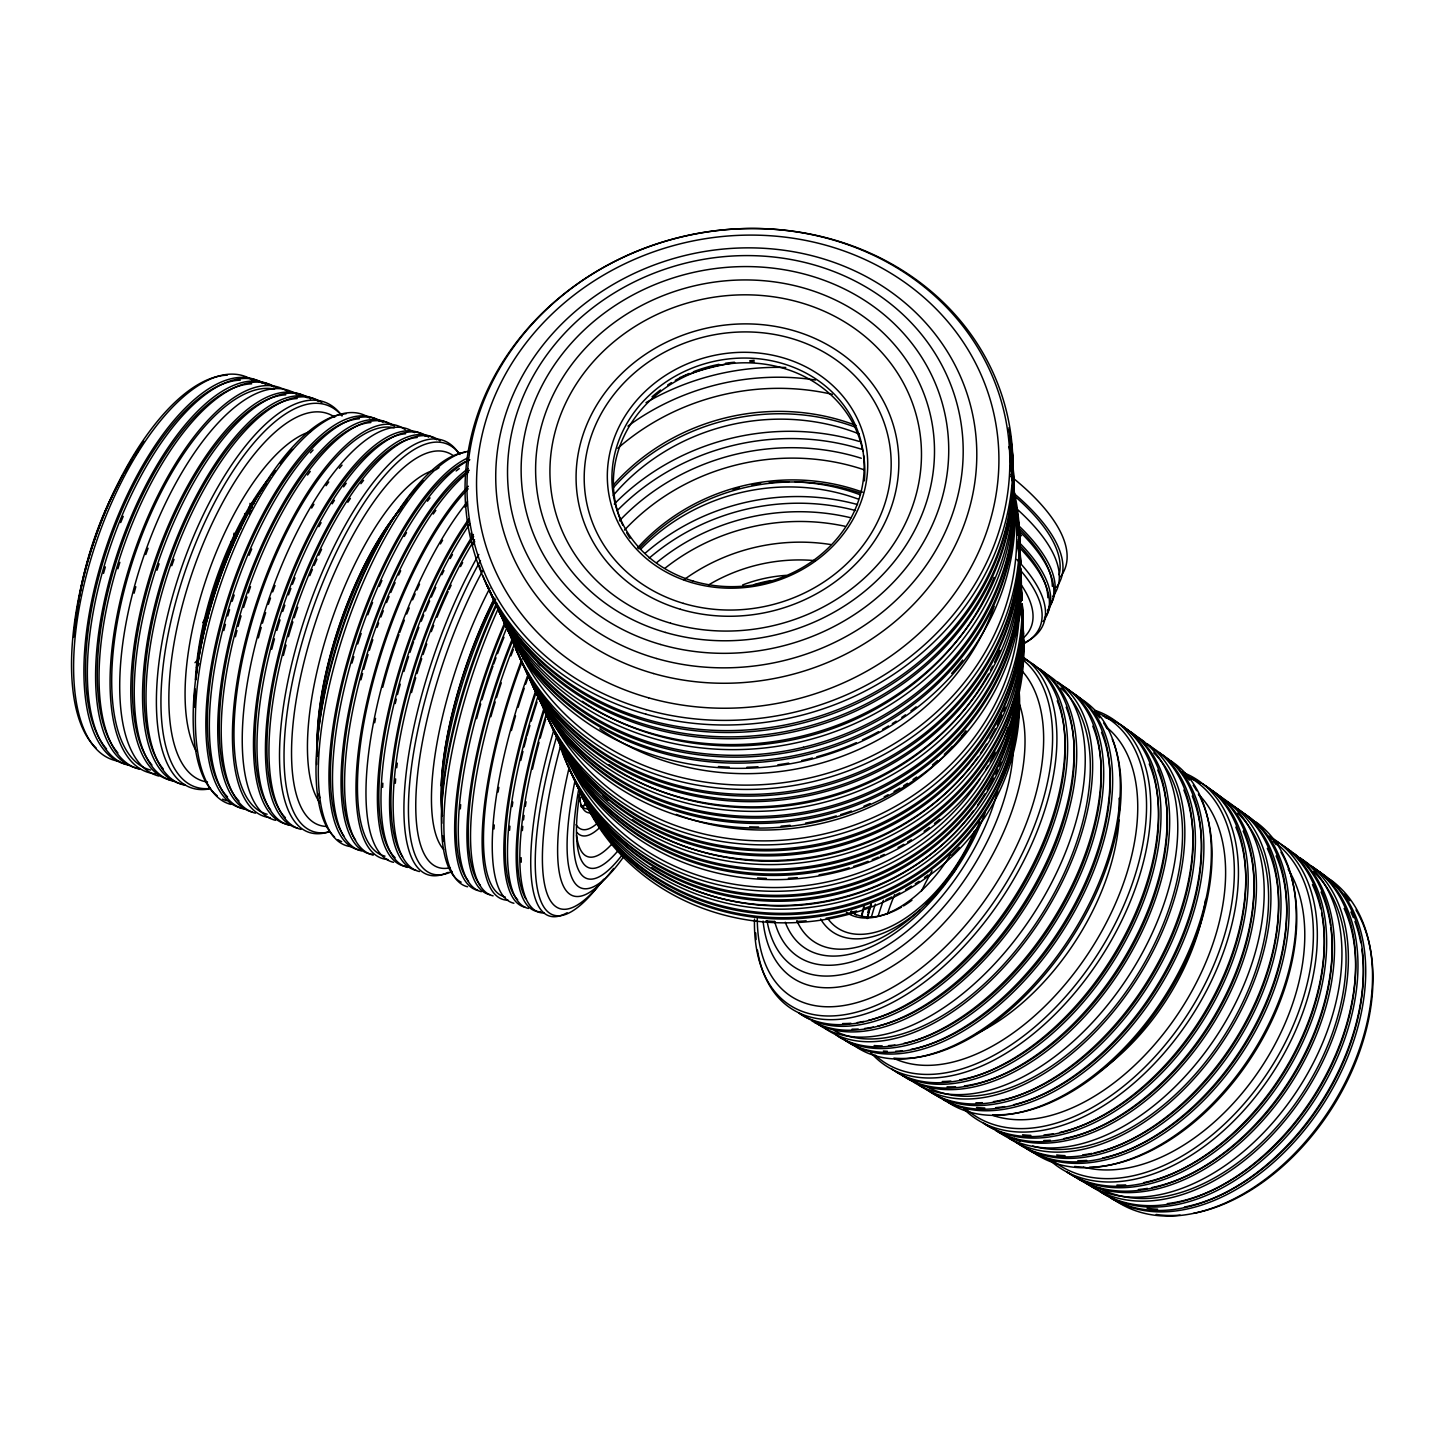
<?xml version="1.0" encoding="UTF-8"?>
<svg xmlns="http://www.w3.org/2000/svg" width="1444" height="1444" viewBox="0 0 1444 1444"><rect width="100%" height="100%" fill="white"/><g stroke="black" fill="none" stroke-linecap="round" stroke-linejoin="round"><path stroke-width="1.5" d="M1218.79 795.662A201.005 125.592 -57 0 1 1217.906 1034.012A201.005 125.592 -57 0 1 1000.566 1133.125M1205.144 785.644A201.871 124.996 -57 0 1 1200.451 1024.735A201.871 124.996 -57 0 1 984.068 1123.414M1189.405 778.081A201.871 124.996 -57 0 1 1193.484 779.634M1197.473 781.421A201.871 124.996 -57 0 1 1201.372 783.424M1202.78 783.93A202.016 124.906 -57 0 1 1198.899 1021.612A202.016 124.906 -57 0 1 983.364 1123.161M1187.058 776.385A202.016 124.906 -57 0 1 1199.007 781.709M1182.004 772.035A202.413 124.617 -57 0 1 1191.318 1016.72A202.413 124.617 -57 0 1 963.924 1109.046M1184.603 774.742A200.409 123.227 -57 0 1 1186.715 1015.764A200.409 123.227 -57 0 1 965.892 1108.884M1255.486 821.654A199.254 126.765 -57 0 1 1249.006 1058.488A199.254 126.765 -57 0 1 1035.456 1153.864M1242.977 813.062A199.651 126.512 -57 0 1 1244.529 1049.301A199.651 126.512 -57 0 1 1028.092 1149.514M1242.562 812.539A199.777 126.422 -57 0 1 1241.118 1049.174A199.777 126.422 -57 0 1 1025.637 1148.07M1236.985 808.55A200.084 126.206 -57 0 1 1234.277 1046.792A200.084 126.206 -57 0 1 1017.894 1143.359M1232.779 805.716A200.211 126.115 -57 0 1 1232.761 1043.705A200.211 126.115 -57 0 1 1015.439 1141.897M1227.219 801.51A200.644 125.845 -57 0 1 1224.837 1038.543A200.644 125.845 -57 0 1 1009.338 1138.468M1213.159 791.402A201.42 125.303 -57 0 1 1211.805 1025.854A201.42 125.303 -57 0 1 998.093 1131.952M1210.812 789.706A201.564 125.213 -57 0 1 1209.314 1024.229A201.564 125.213 -57 0 1 995.584 1130.471M1198.339 794.11A192.702 118.3 -57 0 1 1181.625 1008.327A192.702 118.3 -57 0 1 992.931 1115.436M1237.652 813.171A197.81 124.058 -57 0 1 1226.913 1031.539A197.81 124.058 -57 0 1 1032.731 1146.049M1020.222 1141.338A197.81 124.058 -57 0 1 1014.464 1138.305M1243.158 831.094A198.586 123.534 -57 0 1 1215.974 1015.15A198.586 123.534 -57 0 1 1063.939 1138.54M1050.384 1140.273A198.586 123.534 -57 0 1 1043.795 1140.525M1235.847 827.123A199.019 123.227 -57 0 1 1208.321 1008.129A199.019 123.227 -57 0 1 1059.896 1132.439M1053.037 1133.793A199.019 123.227 -57 0 1 1044.012 1134.966M1030.89 1135.381A199.019 123.227 -57 0 1 1022.587 1134.767M1273.554 841.256A197.052 125.52 -57 0 1 1276.153 844.74M1280.936 852.177A197.052 125.52 -57 0 1 1256.623 1048.94A197.052 125.52 -57 0 1 1089.606 1167.239M1083.072 1167.167A197.052 125.52 -57 0 1 1074.661 1166.445M1276.135 855.895A196.817 124.707 -57 0 1 1250.36 1035.799A196.817 124.707 -57 0 1 1102.584 1158.016M1086.664 1160.38A196.817 124.707 -57 0 1 1077.802 1160.741M1267.327 848.35A197.268 124.419 -57 0 1 1242.761 1029.049A197.268 124.419 -57 0 1 1094.119 1152.944M1091.844 1153.413A197.268 124.419 -57 0 1 1082.711 1154.875M1065.04 1155.651A197.268 124.419 -57 0 1 1056.701 1154.965M1205.614 899.504A177.179 108.408 -57 0 1 1100.039 1071.105M911.94 900.244A96.965 53.518 -56.9 0 1 903.511 905.948M901.453 907.157A96.965 53.518 -56.9 0 1 850.715 911.579M862.032 915.514A170.067 98.499 -57 0 1 863.981 907.229M1057.315 681.676A208.658 117.794 -56.9 0 1 1038.146 923.528A208.658 117.794 -56.9 0 1 825.427 1028.543M1057.892 682.994A208.207 118.173 -56.9 0 1 1052.207 921.019A208.207 118.173 -56.9 0 1 835.932 1034.933M1060.78 688.102A205.68 116.116 -56.9 0 1 1037.64 920.893A205.68 116.116 -56.9 0 1 834.361 1030.601M1046.413 674.113A209.055 117.487 -56.9 0 1 1032.622 915.261A209.055 117.487 -56.9 0 1 817.809 1024.031M1036.251 667.092A209.524 117.108 -56.9 0 1 1028.038 902.915A209.524 117.108 -56.9 0 1 814.542 1022.442M1039.283 668.716A209.651 117 -56.9 0 1 1022.099 906.092A209.651 117 -56.9 0 1 811.781 1020.818M1033.056 664.24A210.012 116.711 -56.9 0 1 1012.244 906.67A210.012 116.711 -56.9 0 1 799.687 1013.363M1023.543 658.771A210.012 116.711 -56.9 0 1 1029.373 661.857M1024.861 658.897A210.156 116.585 -56.9 0 1 1013.778 898.258A210.156 116.585 -56.9 0 1 798.731 1012.984M1022.641 656.749A210.589 116.224 -56.9 0 1 967.985 942.011A210.589 116.224 -56.9 0 1 757.432 950.116M756.133 939.539A210.589 116.224 -56.9 0 1 755.717 932.932M1022.298 659.33A208.496 114.888 -56.9 0 1 949.141 954.953A208.496 114.888 -56.9 0 1 754.49 919.106M1078.614 697.524A207.16 118.986 -57 0 1 1071.177 935.766A207.16 118.986 -57 0 1 855.895 1046.701M1074.859 694.365A207.575 118.661 -56.9 0 1 1059.914 935.369A207.575 118.661 -56.9 0 1 846.003 1040.673M1068.488 690.25A207.719 118.552 -56.9 0 1 1060.383 928.709A207.719 118.552 -56.9 0 1 845.137 1040.348M1062.387 685.864A208.062 118.282 -56.9 0 1 1053.867 924.449A208.062 118.282 -56.9 0 1 838.639 1036.521M1022.37 671.316A200.427 110.231 -56.9 0 1 939.791 952.192A200.427 110.231 -56.9 0 1 757.27 918.727M1094.047 711.639A204.831 117.83 -57 0 1 1099.75 717.867M1103.685 723.101A204.831 117.83 -57 0 1 1107.241 728.805M1112.295 739.184A204.831 117.83 -57 0 1 1066.159 946.416A204.831 117.83 -57 0 1 893.89 1058.109M1066.195 707.181A206.528 115.43 -56.9 0 1 1031.052 894.341A206.528 115.43 -56.9 0 1 877.808 1026.106M873.367 1027.081A206.528 115.43 -56.9 0 1 864.631 1028.471M858.241 1029.031A206.528 115.43 -56.9 0 1 852.05 1029.175M1057.261 700.809A207.015 115.033 -56.9 0 1 1021.666 888.168A207.015 115.033 -56.9 0 1 868.313 1020.421M863.873 1021.413A207.015 115.033 -56.9 0 1 857.303 1022.551M850.877 1023.273A207.015 115.033 -56.9 0 1 842.592 1023.561M1018.471 701.351A184.164 100.881 -56.9 0 1 921.182 944.954A184.164 100.881 -56.9 0 1 763.064 921.055M1101.555 732.415A204.615 116.964 -56.9 0 1 1066.43 921.471A204.615 116.964 -56.9 0 1 910.839 1049.463M902.067 1050.781A204.615 116.964 -56.9 0 1 895.641 1051.268M887.374 1051.286A204.615 116.964 -56.9 0 1 883.403 1051.033M1092.783 726.151A205.102 116.585 -56.9 0 1 1058.073 914.034A205.102 116.585 -56.9 0 1 903.763 1043.452M894.937 1044.969A205.102 116.585 -56.9 0 1 888.475 1045.636M882.194 1045.871A205.102 116.585 -56.9 0 1 874.143 1045.546M1013.471 745.303A174.201 95.178 -56.9 0 1 898.565 948.6A174.201 95.178 -56.9 0 1 767.035 920.767M997.678 790.897A163.389 89.167 -56.9 0 1 882.464 948.347A163.389 89.167 -56.9 0 1 774.652 921.489M985.169 812.503A152.45 83.265 -56.9 0 1 880.046 942.372A152.45 83.265 -56.9 0 1 785.265 922.229M979.826 821.492A142.198 77.832 -56.9 0 1 883.566 936.723A142.198 77.832 -56.9 0 1 796.835 920.676M974.357 831.257A117.903 64.998 -56.9 0 1 900.226 921.434A117.903 64.998 -56.9 0 1 828.008 918.853M955.856 869.126A123.913 68.247 -56.9 0 1 951.975 874.667M945.26 883.511A123.913 68.247 -56.9 0 1 942.481 886.923M939.611 890.262A123.913 68.247 -56.9 0 1 926.164 904.305M919.792 910.045A123.913 68.247 -56.9 0 1 820.625 919.034M950.405 854.938A100.015 55.107 -56.9 0 1 846.383 912.391M856.148 914.954A96.82 53.627 -56.9 0 1 851.509 911.038M867.537 918.474A169.905 98.715 -57 0 1 871.183 903.872M867.79 912.373A203.839 119.726 -57 0 1 869.162 908.041M861.617 915.713A171.637 99.419 -57 0 1 864.126 905.226M867.032 918.51A185.265 108.192 -57 0 1 871.111 904.052M871.418 916.976A190.518 111.711 -57 0 1 875.317 904.197M878.367 915.478A193.64 114.058 -57 0 1 883.457 900.334M887.446 913.926A194.435 115.051 -57 0 1 894.576 894.702M921.561 890.876A193.388 115.827 -57 0 1 932.066 870.822M1130.778 732A206.149 121.91 -57 0 1 1118.378 973.382A206.149 121.91 -57 0 1 903.114 1075.708M1136.843 736.494A205.716 122.235 -57 0 1 1128.739 975.819A205.716 122.235 -57 0 1 913.24 1081.827M1126.519 729.076A206.293 121.801 -57 0 1 1117.728 968.653A206.293 121.801 -57 0 1 902.247 1075.365M1105.201 717.578A206.618 121.549 -57 0 1 1118.974 952.3A206.618 121.549 -57 0 1 895.948 1071.647M1102.729 715.809A206.763 121.458 -57 0 1 1115.418 952.119A206.763 121.458 -57 0 1 891.562 1068.903M1095.31 710.484A207.178 121.134 -57 0 1 1099.823 959.195A207.178 121.134 -57 0 1 871.003 1052.784M1093.974 711.351A205.138 119.762 -57 0 1 1098.433 953.058A205.138 119.762 -57 0 1 874.902 1054.914M1171.246 761.114A203.875 123.57 -57 0 1 1162.438 999.952A203.875 123.57 -57 0 1 947.878 1102.241M1163.359 755.374A204.416 123.191 -57 0 1 1151.175 994.754A204.416 123.191 -57 0 1 937.607 1096.195M1159.279 752.468A204.759 122.939 -57 0 1 1142.98 993.689A204.759 122.939 -57 0 1 929.647 1091.339M1150.2 746.62A204.759 122.939 -57 0 1 1153.936 748.786M1155.092 749.436A204.886 122.848 -57 0 1 1141.392 990.512A204.886 122.848 -57 0 1 927.048 1089.805M1145.868 743.859A204.886 122.848 -57 0 1 1151.5 747.035M1147.276 743.822A205.319 122.523 -57 0 1 1133.071 985.097A205.319 122.523 -57 0 1 918.763 1084.931M1139.984 739.256A205.319 122.523 -57 0 1 1143.702 741.422M1106.284 727A197.25 114.96 -57 0 1 1091.411 948.6A197.25 114.96 -57 0 1 894.738 1058.723M1167.528 758.407A204.29 123.281 -57 0 1 1154.713 994.952A204.29 123.281 -57 0 1 943.816 1099.967M1160.326 753.606A204.29 123.281 -57 0 1 1163.99 755.898M1153.756 752.92A202.431 120.791 -57 0 1 1130.471 985.476A202.431 120.791 -57 0 1 927.445 1086.881M1157.763 770.085A203.243 120.177 -57 0 1 1123.36 961.975A203.243 120.177 -57 0 1 964.357 1085.924M955.567 1086.736A203.243 120.177 -57 0 1 947.065 1086.827M1149.244 764.002A203.712 119.834 -57 0 1 1116.104 953.365A203.712 119.834 -57 0 1 959.809 1079.841M950.91 1081.051A203.712 119.834 -57 0 1 942.264 1081.52M1185.271 775.446A201.619 122.379 -57 0 1 1189.369 780.139M1193.177 785.229A201.619 122.379 -57 0 1 1196.661 790.716M1198.809 794.561A201.619 122.379 -57 0 1 1165.109 998.598A201.619 122.379 -57 0 1 992.714 1114.732M1192.239 795.987A201.402 121.531 -57 0 1 1162.763 978.148A201.402 121.531 -57 0 1 1013.652 1104.75M1004.573 1106.573A201.402 121.531 -57 0 1 995.62 1107.674M984.79 1108.017A201.402 121.531 -57 0 1 976.541 1107.476M1183.863 790.012A201.853 121.206 -57 0 1 1149.947 979.267A201.853 121.206 -57 0 1 993.436 1101.628M982.371 1102.674A201.853 121.206 -57 0 1 975.945 1102.765M1119.064 798.279A181.366 105.304 -57 0 1 1119.425 811.041M1119.082 819.975A181.366 105.304 -57 0 1 976.776 1033.597M1319.816 872.194A193.532 128.047 -57.1 0 1 1322.975 1104.516A193.532 128.047 -57.1 0 1 1109.84 1197.365M1330.177 879.468A193.171 128.281 -57.1 0 1 1328.119 1111.916A193.171 128.281 -57.1 0 1 1116.88 1201.516M1315.701 869.432A193.658 127.975 -57.1 0 1 1323.354 1098.704A193.658 127.975 -57.1 0 1 1111.284 1198.321M1310.376 865.624A193.947 127.794 -57.1 0 1 1315.935 1097.891A193.947 127.794 -57.1 0 1 1101.844 1192.654M1311.946 866.436A194.074 127.722 -57.1 0 1 1311.73 1099.209A194.074 127.722 -57.1 0 1 1099.498 1191.264M1299.113 857.79A194.471 127.469 -57.1 0 1 1306.062 1091.429A194.471 127.469 -57.1 0 1 1090.076 1185.56M1300.412 858.079A194.814 127.252 -57.1 0 1 1296.64 1091.411A194.814 127.252 -57.1 0 1 1085.274 1182.889M1289.51 850.444A195.229 127.018 -57.1 0 1 1290.9 1083.596A195.229 127.018 -57.1 0 1 1077.657 1178.394M1294.528 854A195.355 126.928 -57.1 0 1 1283.77 1089.173A195.355 126.928 -57.1 0 1 1073.434 1175.741M1285.377 847.664A195.355 126.928 -57.1 0 1 1290.972 851.31M1283.716 846.148A195.644 126.747 -57.1 0 1 1280.918 1081.177A195.644 126.747 -57.1 0 1 1067.676 1172.347M1274.113 840.607A195.644 126.747 -57.1 0 1 1278.03 842.664M1269.854 838.025A195.77 126.657 -57.1 0 1 1284.943 1069.499A195.77 126.657 -57.1 0 1 1067.116 1172.185M1268.987 836.166A196.149 126.422 -57.1 0 1 1269.42 1077.765A196.149 126.422 -57.1 0 1 1049.409 1159.749M1273.085 841.004A194.2 124.996 -57.1 0 1 1264.926 1076.809A194.2 124.996 -57.1 0 1 1053.29 1160.958M1313.571 871.797A191.709 125.664 -57.1 0 1 1299.708 1097.404A191.709 125.664 -57.1 0 1 1098.974 1187.798M1288.21 869.288A186.673 119.996 -57.1 0 1 1258.139 1072.08A186.673 119.996 -57.1 0 1 1083.578 1167.059M1344.202 894.161A191.023 126.982 -57.1 0 1 1349.779 900.767M1355.988 909.955A191.023 126.982 -57.1 0 1 1342.884 1089.462A191.023 126.982 -57.1 0 1 1193.737 1213.303M1180.073 1215.144A191.023 126.982 -57.1 0 1 1156.193 1214.458M1350.898 912.048A190.788 126.224 -57.1 0 1 1353.407 917.644M1354.941 921.543A190.788 126.224 -57.1 0 1 1360.753 942.625M1361.854 949.34A190.788 126.224 -57.1 0 1 1184.459 1207.022M1157.601 1209.188A190.788 126.224 -57.1 0 1 1147.077 1208.249M1344.129 908.457A191.204 125.971 -57.1 0 1 1318.462 1089.931A191.204 125.971 -57.1 0 1 1167.293 1203.61M1321.061 891.995A192.449 125.195 -57.1 0 1 1330.556 925.243M1330.863 927.499A192.449 125.195 -57.1 0 1 1151.951 1187.546M1147.402 1188.376A192.449 125.195 -57.1 0 1 1138.359 1189.531M1312.452 884.63A192.864 124.924 -57.1 0 1 1320.664 908.673M1321.585 913.041A192.864 124.924 -57.1 0 1 1143.738 1182.618M1125.688 1184.946A192.864 124.924 -57.1 0 1 1116.952 1185.055M613.285 495.382A204.958 187.07 -13.5 0 1 859.198 433.958M1018.832 579.892A246.455 225.625 -13.5 0 1 1021.702 599.386M1022.262 605.993A246.455 225.625 -13.5 0 1 827.394 849.054A246.455 225.625 -13.5 0 1 546.789 715.123M1019.085 585.704A245.336 224.759 -13.5 0 1 1021.468 600.758M1022.153 607.31A245.336 224.759 -13.5 0 1 832.051 852.935A245.336 224.759 -13.5 0 1 550.038 722.361M1018.76 578.069A246.816 225.896 -13.5 0 1 1021.847 599.783M1022.334 606.408A246.816 225.896 -13.5 0 1 824.686 848.097A246.816 225.896 -13.5 0 1 545.218 711.441M1018.995 575.795A247.682 226.546 -13.5 0 1 1022.009 599.874M1022.262 604.314A247.682 226.546 -13.5 0 1 824.957 844.271A247.682 226.546 -13.5 0 1 545.02 711.567M1019.302 576.102A248.025 226.816 -13.5 0 1 1022.081 600.271M1022.28 604.729A248.025 226.816 -13.5 0 1 817.503 844.271A248.025 226.816 -13.5 0 1 540.309 699.6M1019.789 574.892A249.126 227.629 -13.5 0 1 1022.063 599.278M1022.171 603.754A249.126 227.629 -13.5 0 1 815.156 839.993A249.126 227.629 -13.5 0 1 538.738 696.676M1020.475 611.66A240.697 221.239 -13.5 0 1 1023.327 633.826A242.069 222.286 -13.5 0 0 1021.305 611.263M1023.706 640.576A240.697 221.239 -13.5 0 1 829.037 873.981A240.697 221.239 -13.5 0 1 558.214 739.328M1021.034 610.794A241.726 222.015 -13.5 0 1 1023.507 635.45M1023.634 639.981A241.726 222.015 -13.5 0 1 826.762 869.992A241.726 222.015 -13.5 0 1 556.842 736.711M1023.561 638.266A242.069 222.286 -13.5 0 1 825.21 868.801A242.069 222.286 -13.5 0 1 555.29 733.047M1021.449 609.278A242.881 222.917 -13.5 0 1 1023.399 634.133M1023.435 638.681A242.881 222.917 -13.5 0 1 821.925 865.858A242.881 222.917 -13.5 0 1 553.521 729.238M1019.518 596.462A243.224 223.17 -13.5 0 1 1020.312 600.686M1021.612 609.242A243.224 223.17 -13.5 0 1 837.484 860.841A243.224 223.17 -13.5 0 1 553.593 729.743M1019.284 590.758A244.343 224.019 -13.5 0 1 1020.782 599.278M1021.919 607.924A244.343 224.019 -13.5 0 1 834.072 856.779A244.343 224.019 -13.5 0 1 551.211 724.617M1019.338 613.14A246.87 225.517 -13.5 0 1 815.445 835.823A246.87 225.517 -13.5 0 1 545.309 706.333M1005.114 707.145A240.895 220.86 -13.5 0 1 1003.508 711.116M1001.829 715.069A240.895 220.86 -13.5 0 1 997.262 724.924M995.295 728.823A240.895 220.86 -13.5 0 1 989.988 738.444M986.577 744.111A240.895 220.86 -13.5 0 1 980.53 753.353M978.003 756.945A240.895 220.86 -13.5 0 1 632.58 819.705M607.87 800.156A240.895 220.86 -13.5 0 1 602.978 795.554M965.91 730.935A237.574 216.961 -13.5 0 1 676.297 814.38M939.665 819.235A237.863 218.676 -13.5 0 1 934.485 823.459M929.376 827.412A237.863 218.676 -13.5 0 1 924.106 831.257M911.344 839.776A237.863 218.676 -13.5 0 1 907.59 842.069M903.782 844.307A237.863 218.676 -13.5 0 1 898.006 847.52M884.269 854.433A237.863 218.676 -13.5 0 1 880.298 856.256M878.295 857.122A237.863 218.676 -13.5 0 1 872.23 859.667M868.133 861.292A237.863 218.676 -13.5 0 1 853.494 866.436M849.234 867.754A237.863 218.676 -13.5 0 1 819.091 874.811M797.232 877.627A237.863 218.676 -13.5 0 1 788.388 878.223M766.313 878.385A237.863 218.676 -13.5 0 1 757.595 877.916M613.592 487.458A207.34 189.164 -13.5 0 1 855.209 427.099M624.53 530.056A215.084 197.702 -13.5 0 1 863.963 469.733M637.4 548.034A196.005 180.283 -13.5 0 1 862.7 492.205M638.789 548.846A197.214 181.475 -13.5 0 1 859.721 492.855M614.278 504.046A229.722 210.734 -13.5 0 1 859.361 441.485M617.238 510.598A227.322 208.694 -13.5 0 1 861.869 449.319M619.422 520.815A222.322 204.236 -13.5 0 1 861.292 458.253M863.602 455.311A126.404 113.228 -13.5 0 1 864.378 480.87M629.999 538.269A126.404 113.228 -13.5 0 1 626.642 532.746M622.743 525.165A126.404 113.228 -13.5 0 1 704.04 369.05A126.404 113.228 -13.5 0 1 862.862 451.16M652.02 396.847A130.068 116.567 -13.5 0 1 660.504 389.988M667.688 384.97A130.068 116.567 -13.5 0 1 671.442 382.606M675.269 380.368A130.068 116.567 -13.5 0 1 679.185 378.238M683.156 376.234A130.068 116.567 -13.5 0 1 689.203 373.473M693.282 371.794A130.068 116.567 -13.5 0 1 719.022 364.339M725.574 363.238A130.068 116.567 -13.5 0 1 734.454 362.245M750.032 361.83A130.068 116.567 -13.5 0 1 754.436 362.011M1008.995 446.774A269.523 242.357 -13.5 0 1 1009.916 451.178M1010.331 453.308A269.523 242.357 -13.5 0 1 1013.634 479.462M1013.887 483.902A269.523 242.357 -13.5 0 1 798.55 742.324A269.523 242.357 -13.5 0 1 494.426 601.047M1010.222 458.235A268.169 241.365 -13.5 0 1 1013.399 479.805M1009.645 444.951A270.732 243.242 -13.5 0 1 817.448 731.946A270.732 243.242 -13.5 0 1 493.559 599.495M492.675 597.473A270.732 243.242 -13.5 0 1 490.202 591.372M1009.32 437.767A272.122 244.235 -13.5 0 1 811.384 727.397A272.122 244.235 -13.5 0 1 487.188 584.91A272.555 244.559 -13.5 0 0 812.142 725.213A272.555 244.559 -13.5 0 0 1009.212 435.51M1008.977 430.041A273.62 245.318 -13.5 0 1 812.286 720.394A273.62 245.318 -13.5 0 1 485.635 582.094M1008.869 427.767A274.053 245.624 -13.5 0 1 809.47 719.184A274.053 245.624 -13.5 0 1 483.018 575.903M481.448 571.734A274.053 245.624 -13.5 0 1 479.227 565.416M472.35 539.533A274.053 245.624 -13.5 0 1 471.123 532.998M1010.926 474.264A265.064 239.108 -13.5 0 1 1012.136 480.834M1012.822 485.238A265.064 239.108 -13.5 0 1 811.041 759.309A265.064 239.108 -13.5 0 1 501.501 615.343M1010.656 467.82A266.31 240.029 -13.5 0 1 1012.785 480.599M1013.345 484.913A266.31 240.029 -13.5 0 1 808.893 754.255A266.31 240.029 -13.5 0 1 500.436 613.718M1010.547 465.654A266.725 240.336 -13.5 0 1 1012.984 480.617M1013.489 484.949A266.725 240.336 -13.5 0 1 806.077 753.064A266.725 240.336 -13.5 0 1 498.721 609.675M1010.313 460.419A267.736 241.058 -13.5 0 1 1013.273 479.787M994.05 577.401A265.696 238.928 -13.5 0 1 582.293 701.261M540.489 665.594A265.696 238.928 -13.5 0 1 537.583 662.399M962.697 660.052A261.887 236.311 -13.5 0 1 951.632 673.482M916.182 706.838A261.887 236.311 -13.5 0 1 910.911 710.881M905.478 714.816A261.887 236.311 -13.5 0 1 901.796 717.397M896.164 721.152A261.887 236.311 -13.5 0 1 892.338 723.588M888.475 725.953A261.887 236.311 -13.5 0 1 882.591 729.419M878.62 731.639A261.887 236.311 -13.5 0 1 862.447 739.888M856.292 742.685A261.887 236.311 -13.5 0 1 816.726 756.818M812.431 757.974A261.887 236.311 -13.5 0 1 801.655 760.573M788.695 763.118A261.887 236.311 -13.5 0 1 777.829 764.779M757.992 766.746A261.887 236.311 -13.5 0 1 746.909 767.251M729.292 767.143A261.887 236.311 -13.5 0 1 718.426 766.547M1016.034 512.674A259.559 235.426 -13.5 0 1 828.784 790.626A259.559 235.426 -13.5 0 1 518.865 655.053M1016.305 519.118A258.296 234.488 -13.5 0 1 1018.742 534.244M1019.229 538.63A258.296 234.488 -13.5 0 1 1020.366 563.052M1020.258 567.492A258.296 234.488 -13.5 0 1 805.192 801.799A258.296 234.488 -13.5 0 1 522.385 662.868M1015.962 510.653A259.956 235.715 -13.5 0 1 829.578 788.623A259.956 235.715 -13.5 0 1 518.847 655.287M1014.861 501.465A260.895 236.419 -13.5 0 1 829.813 784.291A260.895 236.419 -13.5 0 1 515.977 648.861M1014.771 499.407A261.31 236.708 -13.5 0 1 830.589 782.269A261.31 236.708 -13.5 0 1 515.959 649.078M513.523 642.869A261.31 236.708 -13.5 0 1 510.544 634.476M1012.984 486.754A262.501 237.592 -13.5 0 1 827.069 777.919A262.501 237.592 -13.5 0 1 509.407 633.122M1012.623 495.996A260.155 235.408 -13.4 0 1 824.813 774.056A260.155 235.408 -13.4 0 1 514.281 638.627M1017.406 545.453A253.169 230.679 -13.5 0 1 1020.114 563.124M1020.908 572.131A253.169 230.679 -13.5 0 1 820.535 821.076A253.169 230.679 -13.5 0 1 532.439 684.221M1017.569 541.753A254.306 231.509 -13.5 0 1 1020.457 563.268M529.19 676.929A254.306 231.509 -13.5 0 0 816.347 817.051A254.306 231.509 -13.5 0 0 1020.89 569.838A255.588 232.484 -13.5 0 1 811.474 812.394A255.588 232.484 -13.5 0 1 526.428 670.955M1017.876 541.933A254.685 231.798 -13.5 0 1 1020.547 563.539M1020.908 570.109A254.685 231.798 -13.5 0 1 813.568 815.968A254.685 231.798 -13.5 0 1 527.583 673.066M1018.381 541.518A255.588 232.484 -13.5 0 1 1020.637 563.322M1016.811 531.031A255.985 232.773 -13.5 0 1 1017.605 535.291M1018.309 539.569A255.985 232.773 -13.5 0 1 1020.655 563.593M1020.782 568.015A255.985 232.773 -13.5 0 1 812.286 810.553A255.985 232.773 -13.5 0 1 526.428 671.298M1016.54 524.713A257.212 233.675 -13.5 0 1 1018.381 535.435M1018.959 539.785A257.212 233.675 -13.5 0 1 1020.583 564.044M1020.583 568.485A257.212 233.675 -13.5 0 1 808.73 805.878A257.212 233.675 -13.5 0 1 524.713 667.886M994.14 606.39A250.372 226.473 -13.4 0 1 599.856 728.823M999.934 650.269A253.584 230.39 -13.5 0 1 994.573 662.236M992.606 666.189A253.584 230.39 -13.5 0 1 990.566 670.124M988.454 674.041A253.584 230.39 -13.5 0 1 608.989 764.634M965.928 731.278A250.173 227.99 -13.5 0 1 961.596 736.404M952.444 746.367A250.173 227.99 -13.5 0 1 944.358 754.346M937.643 760.465A250.173 227.99 -13.5 0 1 932.463 764.887M916.633 777.071A250.173 227.99 -13.5 0 1 913.005 779.598M907.446 783.316A250.173 227.99 -13.5 0 1 903.673 785.716M899.847 788.063A250.173 227.99 -13.5 0 1 894.035 791.456M888.15 794.705A250.173 227.99 -13.5 0 1 884.179 796.799M870.1 803.532A250.173 227.99 -13.5 0 1 863.963 806.167M851.382 811.023A250.173 227.99 -13.5 0 1 840.661 814.615M836.311 815.914A250.173 227.99 -13.5 0 1 805.626 823.062M790.103 825.282A250.173 227.99 -13.5 0 1 781.114 826.148M758.587 827.033A250.173 227.99 -13.5 0 1 749.653 826.852M613.664 484.642A206.095 187.937 -13.5 0 1 855.967 425.438M627.959 426.106A233.874 212.954 -13.5 0 1 815.553 380.025M617.761 448.308A226.221 206.113 -13.5 0 1 832.34 394.356M679.709 377.57A241.78 219.795 -13.5 0 1 734.617 362.679M749.797 360.711A241.78 219.795 -13.5 0 1 754.183 360.314M646.009 402.659A239.181 217.629 -13.5 0 1 785.735 367.498M640.631 549.28A193.171 177.756 -13.7 0 1 858.223 499.082M645.36 553.052A217.051 200.644 -13.8 0 1 857.574 504.57M649.186 558.124A214.813 198.712 -13.8 0 1 855.534 510.508M656.641 562.637A210.084 194.471 -13.8 0 1 850.913 517.8M664.998 568.232A203.243 188.225 -13.8 0 1 844.921 526.248M683.933 579.748A185.121 171.547 -13.8 0 1 830.896 544.568M708.751 584.82A165.176 153.046 -13.8 0 1 815.391 560.669M733.083 489.227A195.427 179.76 -13.7 0 1 739.4 487.603M752.107 484.985A195.427 179.76 -13.7 0 1 760.627 483.686M769.255 482.711A195.427 179.76 -13.7 0 1 788.785 481.827M795.247 481.935A195.427 179.76 -13.7 0 1 860.407 494.859M742.649 584.946A138.768 128.426 -13.8 0 1 786.059 575.362M754.291 584.513A133.949 123.931 -13.8 0 1 771.042 580.542M1019.229 692.38A228.549 211.528 -13.8 0 1 836.04 913.33A228.549 211.528 -13.8 0 1 578.791 788.695M1019.247 692.56A227.629 210.806 -13.8 0 1 838.206 916.922A227.629 210.806 -13.8 0 1 579.947 790.915M1019.211 693.066A228.856 211.763 -13.8 0 1 834.524 912.301A228.856 211.763 -13.8 0 1 578.123 787.251M1019.085 691.568A229.596 212.34 -13.8 0 1 831.365 909.684A229.596 212.34 -13.8 0 1 575.669 781.745M1019.013 692.254A229.921 212.575 -13.8 0 1 829.849 908.619A229.921 212.575 -13.8 0 1 575.001 780.302M1018.742 691.73A230.914 213.351 -13.8 0 1 826.365 904.883A230.914 213.351 -13.8 0 1 572.835 775.645M1018.363 691.82A231.798 214.037 -13.7 0 1 822.99 901.616A231.798 214.037 -13.7 0 1 570.922 771.529M1017.858 691.441A232.809 214.831 -13.7 0 1 820.571 897.59A232.809 214.831 -13.7 0 1 569.55 768.894M1017.442 694.185A233.134 215.066 -13.7 0 1 816.708 896.832A233.134 215.066 -13.7 0 1 568.015 765.32M1017.262 690.34A233.91 215.661 -13.7 0 1 817.142 893.385A233.91 215.661 -13.7 0 1 567.257 763.984M1016.973 690.918A234.235 215.914 -13.7 0 1 1015.872 699.672M1013.959 710.665A234.235 215.914 -13.7 0 1 800.319 894.179A234.235 215.914 -13.7 0 1 563.413 754.346M1008.056 727.758A235.21 216.654 -13.7 0 1 784.796 891.092A235.21 216.654 -13.7 0 1 559.839 745.645M1000.891 761.945A227.647 210.319 -13.8 0 1 999.23 766.006M997.461 770.049A227.647 210.319 -13.8 0 1 995.602 774.092M993.652 778.099A227.647 210.319 -13.8 0 1 987.245 789.94M984.952 793.803A227.647 210.319 -13.8 0 1 977.57 805.12M973.653 810.571A227.647 210.319 -13.8 0 1 651.876 867.609M995.115 752.162A233.044 214.614 -13.7 0 1 990.169 761.981M988.057 765.861A233.044 214.614 -13.7 0 1 985.837 769.706M979.989 779.11A233.044 214.614 -13.7 0 1 758.948 887.067A233.044 214.614 -13.7 0 1 565.145 753.299M959.231 847.321A224.939 208.369 -13.8 0 1 951.524 855.137M928.077 874.938A224.939 208.369 -13.8 0 1 924.503 877.537M919.016 881.309A224.939 208.369 -13.8 0 1 915.279 883.746M911.489 886.129A224.939 208.369 -13.8 0 1 905.713 889.558M899.847 892.825A224.939 208.369 -13.8 0 1 895.894 894.901M891.923 896.904A224.939 208.369 -13.8 0 1 885.894 899.756M871.526 905.785A224.939 208.369 -13.8 0 1 865.191 908.096M856.635 910.929A224.939 208.369 -13.8 0 1 826.094 918.24M806.149 920.821A224.939 208.369 -13.8 0 1 797.16 921.434M774.778 921.489A224.939 208.369 -13.8 0 1 765.97 920.947M1018.128 510.093A209.47 79.745 22.7 0 1 1052.838 596.426M1016.865 523.991A209.741 79.059 22.7 0 1 1048.741 606.967M1016.72 559.406A210.391 77.471 22.7 0 1 1022.532 643.663M1011.089 476.466A208.965 81.008 22.7 0 1 1060.492 576.752M1013.706 493.234A209.236 80.322 22.7 0 1 1056.412 587.221M1017.081 526.464A206.763 77.922 22.7 0 1 1052.315 586.318M1018.706 532.836A206.835 77.705 22.7 0 1 1021.558 535.742M1017.009 528.865A209.831 78.842 22.7 0 1 1047.441 610.252M1018.092 541.41A210.048 78.319 22.7 0 1 1044.373 618.176M1018.128 546.265A210.12 78.12 22.7 0 1 1043.073 621.498M1019.663 545.453A207.052 77.2 22.7 0 1 1047.875 597.708M1015.547 496.898A206.257 79.185 22.7 0 1 1059.138 574.856M1020.042 569.784A208.243 76.442 22.7 0 1 1023.543 643.862M1020.385 583.593A200.102 73.211 22.7 0 1 1023.146 638.14M275.515 820.318A206.564 75.648 -71.1 0 1 271.273 592.221A206.564 75.648 -71.1 0 1 414.554 432.622M290.118 824.795A206.745 74.926 -71.1 0 1 280.948 601.173A206.745 74.926 -71.1 0 1 425.294 436.088M270.642 809.922A203.821 73.861 -71.1 0 1 283.908 596.39A203.821 73.861 -71.1 0 1 405.62 433.742M271.743 649.24A203.875 73.626 -71.1 0 1 274.468 638.844M276.851 630.432A203.875 73.626 -71.1 0 1 280.028 619.891M282.717 611.498A203.875 73.626 -71.1 0 1 284.829 605.235M288.493 594.874A203.875 73.626 -71.1 0 1 290.858 588.484M292.482 584.242A203.875 73.626 -71.1 0 1 294.991 577.889M318.889 526.663A203.875 73.626 -71.1 0 1 321.073 522.674M332.192 503.812A203.875 73.626 -71.1 0 1 334.43 500.292M343.582 486.863A203.875 73.626 -71.1 0 1 346.235 483.235M289.576 825.318A206.799 74.691 -71.1 0 1 286.309 597.329A206.799 74.691 -71.1 0 1 428.651 437.171M297.626 828.188A206.925 74.149 -71.1 0 1 294.937 600.235A206.925 74.149 -71.1 0 1 436.72 439.77M285.425 817.719A204.001 73.084 -71.1 0 1 294.107 606.191A204.001 73.084 -71.1 0 1 417.244 437.478M283.385 655.468A204.055 72.868 -71.1 0 1 286.074 645.089M288.421 636.696A204.055 72.868 -71.1 0 1 292.879 621.931M294.233 617.725A204.055 72.868 -71.1 0 1 297.735 607.31M309.774 575.669A204.055 72.868 -71.1 0 1 312.409 569.423M314.214 565.308A204.055 72.868 -71.1 0 1 316.94 559.207M318.781 555.218A204.055 72.868 -71.1 0 1 321.579 549.316M347.823 502.295A204.055 72.868 -71.1 0 1 350.405 498.379M360.928 483.686A204.055 72.868 -71.1 0 1 363.563 480.292M300.984 829.379A206.979 73.915 -71.1 0 1 298.529 601.444A206.979 73.915 -71.1 0 1 440.077 440.853M329.394 831.654A207.142 73.211 -71.1 0 1 306.615 612.816A207.142 73.211 -71.1 0 1 458.813 453.362M328.871 831.997A205.012 72.218 -71.1 0 1 311.778 611.769A205.012 72.218 -71.1 0 1 459.95 454.481M327.048 826.455A197.034 69.168 -71.1 0 1 317.193 617.22A197.034 69.168 -71.1 0 1 453.308 455.672M319.882 802.792A180.987 63.031 -71.1 0 1 331.416 621.028A180.987 63.031 -71.1 0 1 433.705 470.275M317.734 756.114A171.168 59.312 -71.1 0 1 402.262 507.115M196.781 667.724A169.634 65.919 -71 0 1 263.025 488.162M195.12 707.289A179.489 69.456 -71 0 1 195.012 699.239M195.879 679.781A179.489 69.456 -71 0 1 266.418 483.18M194.056 706.892A195.626 75.232 -71.1 0 1 194.994 688.806M196.167 677.037A195.626 75.232 -71.1 0 1 270.515 476.538M280.118 463.632A195.626 75.232 -71.1 0 1 292.482 449.373M226.455 800.68A203.64 78.084 -71.1 0 1 222.647 799.128M217.232 795.77A203.64 78.084 -71.1 0 1 217.448 585.289A203.64 78.084 -71.1 0 1 346.109 413.742M230.878 804.416A205.842 78.698 -71.1 0 1 223.495 576.048A205.842 78.698 -71.1 0 1 369.79 418.2M240.841 807.972A206.005 78.03 -71.1 0 1 234.163 579.658A206.005 78.03 -71.1 0 1 379.772 421.413M227.556 796.926A203.099 76.911 -71.1 0 1 233.585 585.037A203.099 76.911 -71.1 0 1 359.357 418.796M223.82 630.577A203.153 76.694 -71.1 0 1 225.445 624.349M227.737 615.974A203.153 76.694 -71.1 0 1 229.578 609.675M232.159 601.282A203.153 76.694 -71.1 0 1 234.181 595.018M249.036 555.254A203.153 76.694 -71.1 0 1 251.689 549.045M310.424 452.875A203.153 76.694 -71.1 0 1 313.077 450.005M244.162 809.145A206.059 77.796 -71.1 0 1 237.718 580.867A206.059 77.796 -71.1 0 1 383.111 422.496M252.158 811.997A206.185 77.254 -71.1 0 1 246.274 583.773A206.185 77.254 -71.1 0 1 391.125 425.077M239.018 801.005A203.279 76.153 -71.1 0 1 245.697 589.152A203.279 76.153 -71.1 0 1 370.891 422.532M235.39 636.768A203.333 75.936 -71.1 0 1 236.978 630.559M238.079 626.389A203.333 75.936 -71.1 0 1 241.058 615.902M243.603 607.491A203.333 75.936 -71.1 0 1 246.978 597.04M248.368 592.888A203.333 75.936 -71.1 0 1 250.534 586.715M307.554 475.022A203.333 75.936 -71.1 0 1 310.243 471.43M255.498 813.189A206.239 77.019 -71.1 0 1 249.83 584.964A206.239 77.019 -71.1 0 1 394.465 426.142M270.118 817.683A206.42 76.297 -71.1 0 1 259.469 593.899A206.42 76.297 -71.1 0 1 405.168 429.608M267.158 814.236A203.496 75.214 -71.1 0 1 257.592 603.321A203.496 75.214 -71.1 0 1 394.212 427.803M258.35 637.887A203.64 74.583 -71.1 0 1 261.22 627.418M262.447 623.194A203.64 74.583 -71.1 0 1 265.66 612.671M268.385 604.296A203.64 74.583 -71.1 0 1 270.497 598.069M272.681 591.914A203.64 74.583 -71.1 0 1 275.028 585.542M311.669 508.053A203.64 74.583 -71.1 0 1 313.908 504.317M326.073 485.689A203.64 74.583 -71.1 0 1 328.727 481.971M339.394 468.253A203.64 74.583 -71.1 0 1 342.048 465.148M590.217 808.423A96.477 25.866 -71.2 0 1 580.723 804.886M493.108 895.858A208.64 60.125 -71.2 0 1 514.154 644.728M508.126 900.208A208.82 59.348 -71.2 0 1 521.97 659.186M505.183 896.995A205.842 58.5 -71.2 0 1 521.988 661.912M513.902 903.24A208.965 58.663 -71.2 0 1 528.486 673.211M441.232 785.843A171.313 52.074 -71.2 0 1 493.902 599.332M441.882 814.145A181.366 54.818 -71.2 0 1 495.671 599.477M443.597 841.491A197.81 59.276 -71.2 0 1 442.785 835.859M441.792 823.279A197.81 59.276 -71.2 0 1 496.7 603.032M461.178 882.176A205.987 61.496 -71.2 0 1 495.653 607.202M467.567 886.76A208.225 61.911 -71.2 0 1 498.776 607.455M477.91 890.443A208.405 61.189 -71.2 0 1 504.624 622.924M468.524 881.147A205.427 60.323 -71.2 0 1 506.14 622.039M460.329 808.875A205.481 60.07 -71.2 0 1 460.672 804.651M476.61 718.661A205.481 60.07 -71.2 0 1 480.726 703.986M481.971 699.762A205.481 60.07 -71.2 0 1 493 666.063M493.722 664.005A205.481 60.07 -71.2 0 1 495.996 657.796M497.53 653.663A205.481 60.07 -71.2 0 1 503.956 637.255M481.357 891.67A208.459 60.955 -71.2 0 1 507.476 626.173M489.66 894.63A208.586 60.359 -71.2 0 1 512.945 637.291M480.419 885.389A205.608 59.493 -71.2 0 1 512.837 640.233M490.888 716.711A205.662 59.258 -71.2 0 1 495.184 701.928M496.483 697.687A205.662 59.258 -71.2 0 1 501.267 682.85M510.905 655.847A205.662 59.258 -71.2 0 1 513.288 649.656M582.455 794.705A196.781 56.551 -71.2 0 1 579.459 800.608M600.307 883.421A207.394 55.215 -71.2 0 1 557.113 734.888M603.772 879.234A199.272 52.796 -71.2 0 1 560.128 747.577M613.646 868.44A182.919 47.941 -71.2 0 1 568.99 768.262M624.187 855.985A172.919 44.999 -71.2 0 1 574.874 781.403M622.364 854.668A162.125 42.093 -71.2 0 1 578.954 788.081M618.555 850.065A151.313 39.367 -71.2 0 1 580.308 790.211M611.408 844.559A141.205 36.984 -71.2 0 1 576.553 835.39M602.022 825.282A123.245 32.815 -71.2 0 1 576.95 832.448M597.942 822.755A117.289 31.317 -71.2 0 1 576.084 824.686M587.094 802.774A99.365 27.021 -71.2 0 1 581.084 806.799M540.616 911.778A209.344 57.038 -71.2 0 1 543.684 709.311M544.081 913.005A209.398 56.785 -71.2 0 1 546.067 714.906M567.149 912.734A209.56 56.045 -71.2 0 1 553.991 729.527M592.87 812.412A99.474 26.552 -71.2 0 1 579.188 794.994M585.289 805.247A96.423 26.1 -71.2 0 1 581.372 806.402M525.002 907.193A209.145 57.868 -71.2 0 1 535.959 689.943M517.674 899.702A206.167 57.038 -71.2 0 1 536.139 692.344M528.486 908.438A209.2 57.616 -71.2 0 1 538.973 693.337M525.634 898.601A206.348 56.208 -71.2 0 1 543.973 711.495M521.248 862.194A206.402 55.973 -71.2 0 1 521.158 857.7M522.367 830.589A206.402 55.973 -71.2 0 1 522.782 826.383M523.504 819.903A206.402 55.973 -71.2 0 1 524.064 815.463M525.345 806.42A206.402 55.973 -71.2 0 1 526.067 801.799M532.439 769.147A206.402 55.973 -71.2 0 1 539.063 742.324M540.2 738.173A206.402 55.973 -71.2 0 1 545.724 719.166M493.992 828.964A205.987 57.814 -71.2 0 1 494.245 824.957M498.072 792.07A205.987 57.814 -71.2 0 1 498.83 787.413M511.393 730.574A205.987 57.814 -71.2 0 1 515.526 715.881M518.089 707.398A205.987 57.814 -71.2 0 1 524.226 688.301M525.67 684.113A205.987 57.814 -71.2 0 1 527.854 677.85M509.588 830.336A206.221 56.803 -71.2 0 1 509.912 826.221M512.151 806.618A206.221 56.803 -71.2 0 1 512.819 802.052M520.833 760.374A206.221 56.803 -71.2 0 1 522.963 751.458M524.082 746.963A206.221 56.803 -71.2 0 1 526.428 737.992M526.988 735.917A206.221 56.803 -71.2 0 1 529.912 725.448M531.139 721.224A206.221 56.803 -71.2 0 1 537.06 702.073M393.526 862.321A208.459 67.489 -71.1 0 1 374.718 716.549A208.459 67.489 -71.1 0 1 467.477 501.736M408.309 866.761A208.64 66.731 -71.1 0 1 383.31 736.458A208.64 66.731 -71.1 0 1 468.777 519.01M395.151 857.736A205.68 65.792 -71.1 0 1 388.996 713.589A205.68 65.792 -71.1 0 1 468.867 521.248M382.642 787.377A205.734 65.558 -71.1 0 1 382.822 783.226M395.223 703.571A205.734 65.558 -71.1 0 1 396.324 699.095M397.461 694.6A205.734 65.558 -71.1 0 1 400.259 684.149M403.923 671.46A205.734 65.558 -71.1 0 1 408.562 656.587M409.97 652.363A205.734 65.558 -71.1 0 1 413.562 641.894M414.302 639.818A205.734 65.558 -71.1 0 1 418.868 627.418M421.269 621.227A205.734 65.558 -71.1 0 1 423.706 615.09M425.384 611.011A205.734 65.558 -71.1 0 1 429.626 600.993M431.359 597.058A205.734 65.558 -71.1 0 1 435.727 587.419M441.828 574.73A205.734 65.558 -71.1 0 1 443.922 570.597M450.275 558.503A205.734 65.558 -71.1 0 1 452.423 554.622M407.84 867.411A208.694 66.496 -71.1 0 1 387.443 734.906A208.694 66.496 -71.1 0 1 469.823 523.883M416.034 870.335A208.82 65.919 -71.1 0 1 395.241 743.1A208.82 65.919 -71.1 0 1 473.415 534.479M402.659 856.833A205.86 64.98 -71.1 0 1 473.614 536.536M395.313 783.262A205.914 64.745 -71.1 0 1 395.638 778.93M396.739 767.739A205.914 64.745 -71.1 0 1 397.28 763.154M411.522 692.597A205.914 64.745 -71.1 0 1 415.71 677.814M416.973 673.554A205.914 64.745 -71.1 0 1 421.702 658.699M423.11 654.475A205.914 64.745 -71.1 0 1 426.738 644.042M431.305 631.606A205.914 64.745 -71.1 0 1 433.687 625.414M436.972 617.22A205.914 64.745 -71.1 0 1 448.145 591.571M449.138 589.423A205.914 64.745 -71.1 0 1 451.16 585.181M460.528 566.571A205.914 64.745 -71.1 0 1 462.64 562.6M472.278 545.742A205.914 64.745 -71.1 0 1 474.751 541.699M419.446 871.544A208.875 65.684 -71.1 0 1 398.454 746.909A208.875 65.684 -71.1 0 1 474.516 539.677M448.254 872.32A209.037 64.962 -71.1 0 1 405.403 780.32A209.037 64.962 -71.1 0 1 478.776 554.46M452.026 871.472A206.907 64.041 -71.1 0 1 409.753 782.377A206.907 64.041 -71.1 0 1 480.473 560.615M450.329 867.7A198.857 61.316 -71.1 0 1 417.641 773.876A198.857 61.316 -71.1 0 1 482.621 570.885M443.615 849.433A182.648 55.793 -71.2 0 1 489.877 588.123M442.424 815.95A172.738 52.471 -71.2 0 1 494.841 598.105M317.5 756.024A171.168 59.33 -71.1 0 1 402.01 507.043M317.03 751.837A181.114 62.471 -71.1 0 1 407.1 500.436M319.756 797.846A197.413 67.597 -71.1 0 1 319.016 793.965M316.633 764.49A197.413 67.597 -71.1 0 1 423.272 480.798M435.962 469.787A197.413 67.597 -71.1 0 1 438.994 467.639M341.668 841.635A205.499 70.142 -71.1 0 1 337.986 839.65M334.539 836.978A205.499 70.142 -71.1 0 1 343.311 626.064A205.499 70.142 -71.1 0 1 465.528 452.279M352.155 846.762A207.737 70.666 -71.1 0 1 338.636 650.089A207.737 70.666 -71.1 0 1 469.39 451.232M358.202 849.758A207.9 69.962 -71.1 0 1 347.011 662.453A207.9 69.962 -71.1 0 1 468.199 457.784M343.852 835.932A204.958 68.969 -71.1 0 1 356.885 634.169A204.958 68.969 -71.1 0 1 469.607 459.788M351.993 663.031A205.012 68.734 -71.1 0 1 353.834 656.695M357.715 643.988A205.012 68.734 -71.1 0 1 361.162 633.465M367.805 614.837A205.012 68.734 -71.1 0 1 372.57 602.527M379.303 586.39A205.012 68.734 -71.1 0 1 381.902 580.506M404.302 536.428A205.012 68.734 -71.1 0 1 406.486 532.692M427.478 501.212A205.012 68.734 -71.1 0 1 430.041 497.909M456.142 470.979A205.012 68.734 -71.1 0 1 459.282 468.614M361.596 850.949A207.954 69.727 -71.1 0 1 349.953 666.117A207.954 69.727 -71.1 0 1 469.643 459.86M373.743 854.451A208.08 69.15 -71.1 0 1 354.213 686.153A208.08 69.15 -71.1 0 1 468.127 468.614M355.567 840.101A205.138 68.175 -71.1 0 1 364.646 652.634A205.138 68.175 -71.1 0 1 469.264 470.275M360.928 679.817A205.192 67.94 -71.1 0 1 362.588 673.554M363.726 669.366A205.192 67.94 -71.1 0 1 368.058 654.547M369.375 650.305A205.192 67.94 -71.1 0 1 372.805 639.746M377.119 627.256A205.192 67.94 -71.1 0 1 378.617 623.122M380.927 616.949A205.192 67.94 -71.1 0 1 383.292 610.776M386.559 602.599A205.192 67.94 -71.1 0 1 389.068 596.516M390.764 592.527A205.192 67.94 -71.1 0 1 395.096 582.69M398.634 575.037A205.192 67.94 -71.1 0 1 400.656 570.795M433.236 514.028A205.192 67.94 -71.1 0 1 435.799 510.4M373.13 855.065A208.135 68.915 -71.1 0 1 358.365 685.232A208.135 68.915 -71.1 0 1 468.488 472.152M387.949 859.505A208.315 68.157 -71.1 0 1 365.783 707.253A208.315 68.157 -71.1 0 1 468.343 486.249M384.988 856.148A205.355 67.2 -71.1 0 1 368.328 701.116A205.355 67.2 -71.1 0 1 468.145 488.83M374.682 722.776A205.517 66.532 -71.1 0 1 375.53 718.39M382.714 687.29A205.517 66.532 -71.1 0 1 398.959 634.638M399.699 632.58A205.517 66.532 -71.1 0 1 404.338 620.18M406.739 614.025A205.517 66.532 -71.1 0 1 409.212 607.906M412.587 599.838A205.517 66.532 -71.1 0 1 415.168 593.881M416.919 589.982A205.517 66.532 -71.1 0 1 419.536 584.206M440.42 543.901A205.517 66.532 -71.1 0 1 442.586 540.236M464.932 507.295A205.517 66.532 -71.1 0 1 467.423 504.155M233.982 533.233A93.445 39.475 -71 0 1 232.628 545.976M207.936 617.906A93.445 39.475 -71 0 1 203.442 625.36M118.931 761.277A202.792 86.062 -71 0 1 97.975 537.15A202.792 86.062 -71 0 1 252.682 380.223M124.707 763.93A202.954 85.413 -71 0 1 110.069 536.175A202.954 85.413 -71 0 1 262.519 383.4M106.567 748.913A200.066 84.185 -71 0 1 111.405 536.518A200.066 84.185 -71 0 1 240.282 380.169M103.535 573.394A200.12 83.969 -71 0 1 105.358 566.932M120.7 522.548A200.12 83.969 -71 0 1 123.227 516.356M127.993 765.085A203.008 85.196 -71 0 1 113.553 537.348A203.008 85.196 -71 0 1 265.804 384.465M139.797 768.695A203.135 84.673 -71 0 1 120.339 544.713A203.135 84.673 -71 0 1 273.674 386.992M117.885 752.92A200.247 83.463 -71 0 1 123.3 540.543A200.247 83.463 -71 0 1 251.635 383.833M139.111 769.056A203.189 84.456 -71 0 1 125.447 541.374A203.189 84.456 -71 0 1 276.959 388.057M155.537 773.822A203.351 83.752 -71 0 1 134.274 551.987A203.351 83.752 -71 0 1 287.5 391.45M150.609 770.067A200.463 82.561 -71 0 1 132.812 560.597A200.463 82.561 -71 0 1 274.559 389.104M158.822 776.06A203.496 83.138 -71 0 1 146.494 548.503A203.496 83.138 -71 0 1 296.724 394.429M173.208 780.572A203.658 82.434 -71 0 1 156.151 556.842A203.658 82.434 -71 0 1 307.283 397.84M151.927 765.013A200.77 81.261 -71 0 1 159.057 552.637A200.77 81.261 -71 0 1 285.768 394.844M172.648 780.987A203.712 82.218 -71 0 1 161.277 553.503A203.712 82.218 -71 0 1 310.586 398.905M184.76 784.597A203.839 81.694 -71 0 1 167.955 561.355A203.839 81.694 -71 0 1 318.51 401.45M163.316 769.056A200.951 80.521 -71 0 1 171.024 556.698A200.951 80.521 -71 0 1 297.193 398.526M183.857 784.976A203.893 81.46 -71 0 1 173.262 557.546A203.893 81.46 -71 0 1 321.832 402.533M209.073 788.966A204.055 80.792 -71 0 1 183.244 562.853A204.055 80.792 -71 0 1 342.066 415.962M210.517 788.406A201.943 79.727 -71 0 1 186.854 566.373A201.943 79.727 -71 0 1 341.723 415.475M207.521 782.034A194.037 76.37 -71.1 0 1 193.171 570.019A194.037 76.37 -71.1 0 1 334.791 417.172M196.203 751.133A178.117 69.619 -71.1 0 1 208.875 571.337A178.117 69.619 -71.1 0 1 310.875 431.413M195.283 699.113A168.388 65.521 -71.1 0 1 195.12 690.737M195.409 679.637A168.388 65.521 -71.1 0 1 267.483 480.166M271.454 475.202A168.388 65.521 -71.1 0 1 275.425 470.563M76.315 619.169A166.872 71.839 -71 0 1 118.913 482.621M121.115 478.65A166.872 71.839 -71 0 1 123.372 474.715M126.819 468.975A166.872 71.839 -71 0 1 129.148 465.257M75.178 629.006A176.655 75.774 -71 0 1 120.592 479.697M123.949 473.668A176.655 75.774 -71 0 1 127.379 467.802M129.707 463.993A176.655 75.774 -71 0 1 132.054 460.257M135.61 454.824A176.655 75.774 -71 0 1 137.992 451.322M73.68 637.183A192.648 82.164 -71 0 1 118.679 483.054M119.726 480.996A192.648 82.164 -71 0 1 122.975 474.877M125.177 470.87A192.648 82.164 -71 0 1 143.768 441.178M96.206 748.118A200.608 85.358 -71 0 1 95.629 536.247A200.608 85.358 -71 0 1 227.25 375.169M251.834 503.108A118.823 49.962 -71 0 1 252.104 507.783M249.992 503.36A109.473 45.883 -71 0 1 250.787 511.681M198.171 659.457A109.473 45.883 -71 0 1 194.976 662.688M248.639 507.241A105.015 43.988 -71 0 1 249.252 513.92M244.632 513.595A96.387 40.378 -71 0 1 245.047 518.216M253.982 499.516A165.464 70.846 -71 0 1 253.657 504.064M198.965 663.68A165.464 70.846 -71 0 1 196.456 667.453M240.661 523.414A93.499 39.277 -71 0 1 240.661 529.244M203.46 636.75A93.499 39.277 -71 0 1 200.788 640.179M231.13 541.735A96.297 40.793 -71 0 1 229.47 552.059M208.875 611.751A96.297 40.793 -71 0 1 202.756 622.653M117.866 568.828A200.283 83.247 -71 0 1 119.834 562.366M134.111 593.195A200.608 81.947 -71 0 1 135.808 586.751M145.79 554.55A200.608 81.947 -71 0 1 148.028 548.251M156.981 570.218A200.824 81.044 -71 0 1 159.093 563.81M171.782 565.741A200.987 80.304 -71 0 1 174.002 559.388M692.976 581.029A126.801 113.534 -13.5 0 0 862.591 448.723A126.801 113.534 -13.5 0 0 658.536 387.353A126.801 113.534 -13.5 0 0 692.976 581.029M645.937 714.184A275.389 246.581 -13.5 0 0 1008.58 420.854A275.389 246.581 -13.5 0 0 562.33 295.28A275.389 246.581 -13.5 0 0 645.937 714.184M646.118 709.654A272.916 244.307 -13.5 0 0 1005.62 419.121A272.916 244.307 -13.5 0 0 563.449 294.612A272.916 244.307 -13.5 0 0 646.118 709.654M648.609 697.831A262.609 234.975 -13.5 0 0 994.916 418.724A262.609 234.975 -13.5 0 0 569.676 298.493A262.609 234.975 -13.5 0 0 648.609 697.831M653.572 673.536A241.852 216.221 -13.5 0 0 973.238 417.37A241.852 216.221 -13.5 0 0 582.022 305.839A241.852 216.221 -13.5 0 0 653.572 673.536M656.641 658.536A229.091 204.723 -13.5 0 0 959.881 416.395A229.091 204.723 -13.5 0 0 589.549 310.279A229.091 204.723 -13.5 0 0 656.641 658.536M660.702 644.511A214.994 192.07 -13.5 0 0 945.694 417.749A214.994 192.07 -13.5 0 0 598.412 317.644A214.994 192.07 -13.5 0 0 660.702 644.511M665.467 632.436A200.535 179.182 -13.5 0 0 931.723 421.323A200.535 179.182 -13.5 0 0 607.978 327.373A200.535 179.182 -13.5 0 0 665.467 632.436M670.594 623.212A186.817 166.999 -13.5 0 0 918.944 426.864A186.817 166.999 -13.5 0 0 617.563 338.798A186.817 166.999 -13.5 0 0 670.594 623.212M680.449 609.278A162.288 145.23 -13.5 0 0 896.724 439.175A162.288 145.23 -13.5 0 0 635.179 361.794A162.288 145.23 -13.5 0 0 680.449 609.278M683.337 603.357A154.327 138.137 -13.5 0 0 889.179 441.738A154.327 138.137 -13.5 0 0 640.522 367.895A154.327 138.137 -13.5 0 0 683.337 603.357M691.062 582.419A130.917 117.163 -13.5 0 0 866.093 445.781A130.917 117.163 -13.5 0 0 655.414 382.57A130.917 117.163 -13.5 0 0 691.062 582.419M803.478 747.27A268.169 241.365 -13.5 0 0 1013.778 484.191A267.736 241.058 -13.5 0 1 803.893 749.075A267.736 241.058 -13.5 0 1 497.368 607.094A268.169 241.365 -13.5 0 0 803.478 747.27"/></g></svg>
